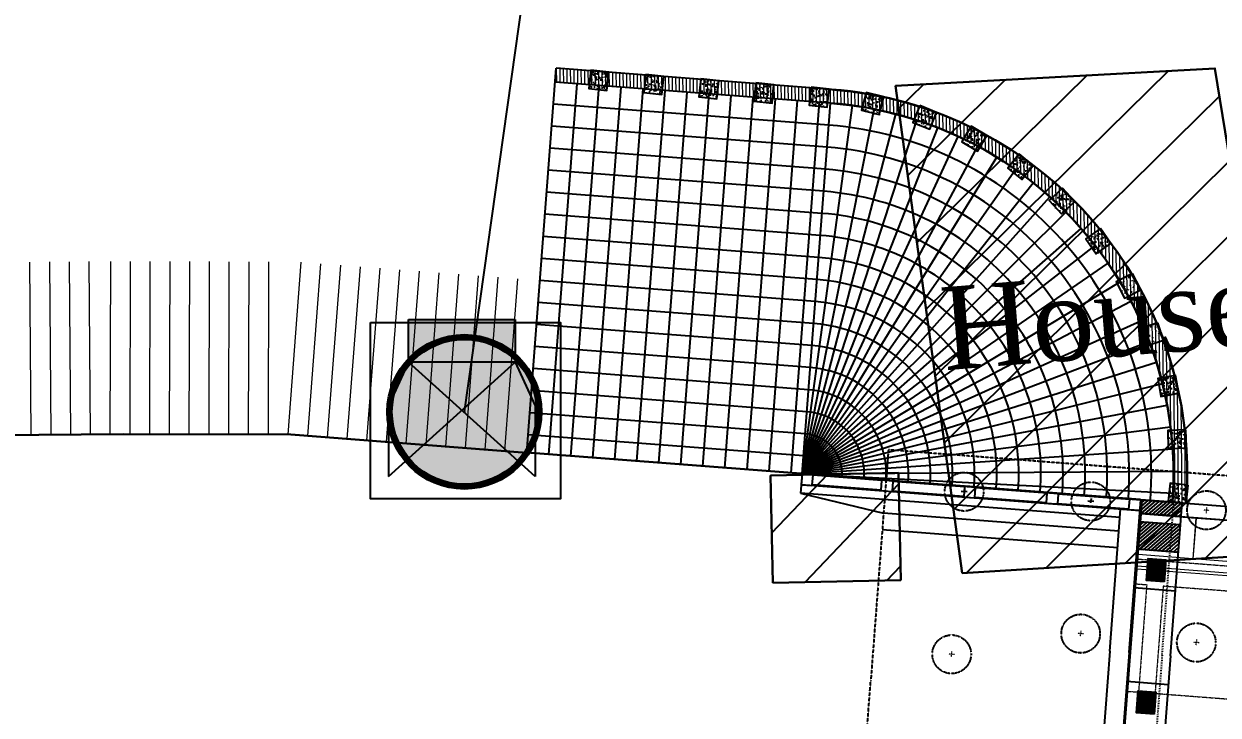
# Model space of a CAD drawing. Header units: inches. Extents: x 215676 to 3518780154, y 2761699 to 325936546.
# Drawn here: x 112945568 to 112967190, y 9474985 to 9487490 of the extents above; entities that cross this region are included whole.
import ezdxf
from ezdxf.enums import TextEntityAlignment as Align

# ---------------------------------------------------------------- set-up
doc = ezdxf.new("R2010")
doc.units = ezdxf.units.IN
doc.header["$MEASUREMENT"] = 0
for name, pattern in [('ACAD_ISO03W100', [30, 12, -18]), ('DASHED', [0.75, 0.5, -0.25]), ('DASHED2', [0.375, 0.25, -0.125]), ('HIDDEN', [9.524999999999999, 6.35, -3.175])]:
    doc.linetypes.add(name, pattern=pattern)
for name, color, linetype in [('Abutment W Line', 11, 'Continuous'), ('Bearing  peat', 11, 'Continuous'), ('BM_TBM', 1, 'Continuous'), ('Deck Slab', 11, 'Continuous'), ('ELECTRIC POLE', 1, 'Continuous'), ('Extra Line', 134, 'Continuous'), ('hatch', 65, 'Continuous'), ('Hatching', 65, 'Continuous'), ('Ralling', 6, 'Continuous'), ('RL', 1, 'Continuous'), ('Text', 7, 'Continuous')]:
    doc.layers.add(name, color=color, linetype=linetype)
for name, color, linetype, lineweight in [('Box', 30, 'Continuous', 13), ('Girder Line', 7, 'Continuous', 18), ('Pucca Road', 1, 'Continuous', 30), ('Railing', 6, 'Continuous', 15), ('Road', 7, 'Continuous', 30), ('SEMI_PUCCA', 66, 'Continuous', 30)]:
    doc.layers.add(name, color=color, linetype=linetype, lineweight=lineweight)
doc.styles.get("Standard").update_dxf_attribs({"font": 'times.ttf', "height": 1})
doc.styles.add('TR', font='times.ttf')
doc.dimstyles.get("Standard").update_dxf_attribs({"dimtxt": 0.18, "dimasz": 0.18, "dimexe": 0.18, "dimexo": 0.0625, "dimgap": 0.09, "dimtad": 0, "dimtih": 1, "dimtoh": 1, "dimdec": 4, "dimzin": 0, "dimdsep": 46, "dimtxsty": 'Standard', "dimcen": 0.09, "dimadec": 0, "dimazin": 0, "dimtfac": 1, "dimtdec": 4, "dimtofl": 0, "dimtmove": 0, "dimatfit": 3, "dimfxl": 1, "dimtolj": 1, "dimtzin": 0, "dimarcsym": 0})
pattern_1 = [(45, (113368225.4387956, 9459709.098030254), (-33.67596045400933, 33.67596045400933), [])]

# ---------------------------------------------------------------- blocks, each defined once
blk = doc.blocks.new('eeee')
at = {"layer": 'ELECTRIC POLE'}
for p, q in [((353314.0216475676, 2673551.64898157), (353315.7394676891, 2673551.64898157)), ((353314.0216475676, 2673550.959405303), (353314.0216475676, 2673551.64898157)), ((353315.7394676891, 2673551.64898157), (353315.7394676891, 2673550.959405303)), ((353314.0216475676, 2673550.959405303), (353313.699718081, 2673550.258974852)), ((353313.699718081, 2673549.118617038), (353315.7394676891, 2673550.959405303)), ((353315.7394676891, 2673550.959405303), (353314.0216475676, 2673550.959405303)), ((353316.0613971761, 2673549.118617038), (353314.0216475676, 2673550.959405303)), ((353315.7394676891, 2673550.959405303), (353316.0613971761, 2673550.258974852)), ((353313.699718081, 2673550.258974852), (353313.699718081, 2673549.118617038)), ((353316.0613971761, 2673550.258974852), (353316.0613971761, 2673549.118617038))]:
    blk.add_line(p, q, dxfattribs=at)
blk.add_solid([(353314.0216475676, 2673551.64898157), (353315.7394676891, 2673551.64898157), (353314.0216475676, 2673550.959405303), (353315.7394676891, 2673550.959405303)], dxfattribs=at)
blk = doc.blocks.new('gfffe')
at = {"true_color": 0xed1f24}
h = blk.add_hatch(dxfattribs=at)
h.set_pattern_fill('AR-CONC', color=240, angle=-3.81666561775622e-14)
h.set_pattern_definition([(49.9999999999999, (5949314.327706725, 76386.57703159499), (182.184668996004, -15.93908553890321), [19.05, -209.55]), (355, (5949314.327706725, 76386.57703159499), (-35.24342142496921, 191.0568452390352), [15.24, -167.64058417]), (100.4514446999999, (5949329.509713725, 76385.24877809499), (146.9412470903534, 175.117751912195), [16.19000879999999, -178.0902445999999]), (46.18419999999996, (5949314.327706725, 76437.37703159498), (271.0790408921299, -42.04232793272732), [28.575, -314.325]), (96.63555760999989, (5949336.917606725, 76433.87353159499), (237.4041340515032, 247.4261245977214), [24.28502314, -267.13560816]), (351.1841511699999, (5949314.327706725, 76437.37703159498), (237.4041340649772, 247.4261245855325), [22.85996707, -251.45973192]), (20.99999999999993, (5949339.727706725, 76424.67703159498), (151.6143912691324, -102.2651981870877), [19.05, -209.55]), (325.9999999999999, (5949339.727706725, 76424.67703159498), (61.80202834764719, 184.1879661223192), [15.24, -167.64]), (71.45144499999995, (5949352.362239325, 76416.15493169498), (213.4164192787162, 81.9227688859051), [16.1900088, -178.0899376]), (37.49999999999998, (5949314.327706725, 76386.57703159499), (3.088603250591873, 84.5550388731531), [0, -165.608, 0, -170.18, 0, -168.275]), (7.499999999999957, (5949314.327706725, 76386.57703159499), (66.81966251030582, 100.1805748181195), [0, -97.02799999999998, 0, -161.798, 0, -64.13499999999999]), (327.5, (5949257.685706725, 76386.57703159499), (135.5905951668714, -5.728743992673534), [0, -63.49999999999999, 0, -198.12, 0, -262.8899999999999]), (317.4999999999999, (5949232.285706725, 76386.57703159499), (148.129181386018, 25.42649103333293), [0, -82.55, 0, -131.572, 0, -186.69])])
h.paths.add_polyline_path([(5963085.189231027, 76843.61030348999), (5962756.360412356, 76832.52273693965), (5962767.447978905, 76503.69391826894), (5963096.276797577, 76514.78148481926)])
at = {"ltscale": 10}
blk.add_lwpolyline([(5962756.360412356, 76832.52273693965), (5963085.189231027, 76843.61030348999), (5963096.276797577, 76514.78148481926), (5962767.447978905, 76503.69391826894)], close=True, dxfattribs=at)
blk = doc.blocks.new('*U413')
at = {"layer": 'RL', "rotation": 270.0000000000042}
blk.add_blockref('gfffe', (-76503.60149048388, 5962767.447979578), dxfattribs=at)
blk = doc.blocks.new('*U410')
at = {"layer": 'RL', "color": 0, "linetype": 'ByBlock', "lineweight": -2, "transparency": 16777216}
for p, rotation in [((6036756.837360528, 83413.22706302395), 7.856272489801484), ((6035779.39512697, 83206.11607864437), 16.07072116551191), ((6034841.572936816, 82861.47449750605), 24.28516984122234), ((6033962.614466812, 82386.37420514347), 32.49961851693282), ((6033160.555537445, 81790.56403938947), 40.71406719264328), ((6032451.854026261, 81086.26974874071), 48.92851586835366), ((6031851.052159851, 80287.943125664), 57.14296454406424), ((6031370.478114097, 79411.96546251199), 65.35741321977476), ((6031019.993045714, 78476.31141499542), 73.57186189548518), ((6030806.788745885, 77500.18017057749), 81.7863105711956), ((6030735.240068044, 76503.60149004427), 90.00075924690609)]:
    blk.add_blockref('*U413', p, dxfattribs=dict(at, rotation=rotation))
for p in [(6037753.843259813, 83478.6939182689), (6038753.843259813, 83478.6939182689), (6039753.843259813, 83478.6939182689), (6040753.843259813, 83478.6939182689), (6041753.843259813, 83478.6939182689)]:
    blk.add_blockref('*U413', p, dxfattribs=at)
blk = doc.blocks.new('*U411')
at = {"ltscale": 10}
blk.add_line((-4.117874862132975e-13, 6725), (0.9146961398801068, 6.220588693400858e-05), dxfattribs=at)
blk = doc.blocks.new('*U412')
at = {"layer": 'RL', "color": 0, "linetype": 'ByBlock', "lineweight": -2, "transparency": 16777216}
for p, rotation in [((-414555.0744803327, -43213.31831233795), 183.4079274059825), ((-414155.3102931046, -43201.42590827367), 180), ((-415740.2582700835, -43390.864347836), 193.6317096239301), ((-415348.9523523063, -43308.20532910706), 190.2237822179475), ((-414953.4247918003, -43248.95346378005), 186.8158548119649), ((-416504.6891601285, -43625.15270842103), 200.4475644358947), ((-416125.9585843622, -43496.63817366197), 197.0396370299124), ((-416875.1105127613, -43775.95342519114), 203.8554918418771), ((-417235.9125454872, -43948.50697585123), 207.2634192478594), ((-417585.8191828983, -44142.20307741329), 210.6713466538419), ((-417923.5928841417, -44356.35667045564), 214.0792740598244), ((-418248.0390198234, -44590.21034202354), 217.4872014658067), ((-418558.0100971428, -44842.93700442801), 220.8951288717895), ((-418852.4098183154, -45113.64282046841), 224.3030562777721), ((-419130.1969579314, -45401.37036473303), 227.7109836837547), ((-419390.3890455349, -45705.1020097968), 231.1189110897373), ((-419632.0658404002, -46023.76352533993), 234.5268384957198), ((-419854.3725862158, -46356.22787745834), 237.9347659017022), ((-420056.5230341645, -46701.31921472826), 241.3426933076847), ((-420237.8022237085, -47057.81702692757), 244.750620713667), ((-420397.5690112431, -47424.46046170512), 248.1585481196495), ((-420535.2583376774, -47799.95278393115), 251.566475525632), ((-420650.3832269206, -48182.96596195688), 254.9744029316145), ((-420742.5365082065, -48572.14536456297), 258.3823303375971), ((-420811.3922561653, -48966.1145519846), 261.7902577435796), ((-420856.7069435472, -49363.48014406839), 265.1981851495621), ((-420878.320302524, -49762.83674834376), 268.6061125555447)]:
    blk.add_blockref('*U411', p, dxfattribs=dict(at, rotation=rotation))
blk = doc.blocks.new('PNAU')
at = {"layer": 'Hatching', "lineweight": 18, "true_color": 0x58ba48}
h = blk.add_hatch(dxfattribs=at)
h.set_pattern_fill('ANSI31', color=85, scale=20, angle=50)
h.set_pattern_definition([(94.99999999999984, (107366486.5575128, 9391556.134213777), (-63.25836332882584, -5.53438966447629), [])])
edge = h.paths.add_edge_path()
edge.add_line((113269771.213658, 9475034.828132046), (113264771.213658, 9475034.828132046))
edge.add_line((113264771.213658, 9475034.828132046), (113264771.213658, 9474784.828132046))
edge.add_line((113264771.213658, 9474784.828132046), (113269771.213658, 9474784.828132046))
edge.add_arc((113269773.1236258, 9468061.918721521), 6722.909681835557, 365.1539198028088, 450.0162776389096, ccw=False)
edge.add_line((113276468.8523679, 9468665.848520705), (113276722.8477286, 9468630.274228701))
edge.add_arc((113269781.490878, 9468070.983237328), 6963.852478259029, 364.6065828545248, 450.084556867013)
edge = h.paths.add_edge_path()
edge.add_line((113276722.8477285, 9468630.274228701), (113276468.8523679, 9468665.848520705))
edge.add_arc((113269771.213658, 9468059.828132045), 6725.000000031914, 360.89824209688834, 365.1701974417083, ccw=False)
edge.add_arc((113276658.5426902, 9468026.289219474), 214.314672905367, 427.466808458524, 499.5779811090106, ccw=False)
edge.add_line((113276740.6720534, 9468224.24261483), (113276722.8477285, 9468630.274228701))
edge = h.paths.add_edge_path()
edge.add_arc((113276658.5426902, 9468026.289219476), 214.3146729048316, 427.4668084584206, 499.5779811091144)
edge.add_line((113276495.3872492, 9468165.253535321), (113276496.213658, 9468059.828132046))
edge.add_line((113276496.213658, 9468059.828132046), (113276746.2136579, 9468059.828132046))
edge.add_line((113276746.2136579, 9468059.828132046), (113276740.6720534, 9468224.242614828))
at = {"layer": 'Hatching', "linetype": 'Continuous', "ltscale": 3}
h = blk.add_hatch(dxfattribs=at)
h.set_pattern_fill('ANSI31', color=256, scale=15, style=2)
h.set_pattern_definition(pattern_1)
h.paths.add_polyline_path([(113275921.213658, 9468059.828132046), (113276671.213658, 9468059.828132046), (113276671.213658, 9467809.828132046), (113275921.213658, 9467809.828132046)])
h = blk.add_hatch(dxfattribs=at)
h.set_pattern_fill('ANSI31', color=256, scale=15, style=2)
h.set_pattern_definition(pattern_1)
h.paths.add_polyline_path([(113275921.213658, 9467659.828132046), (113276671.213658, 9467659.828132046), (113276671.213658, 9467159.828132046), (113275921.213658, 9467159.828132046)])
h = blk.add_hatch(dxfattribs=at)
h.set_pattern_fill('LINE,_I', color=256, scale=8, style=2)
h.set_pattern_definition([(0, (113368375.4387956, 9459709.098030254), (0, 25.4), [])])
h.paths.add_polyline_path([(113276136.213658, 9467009.828132046), (113276296.213658, 9467009.828132046), (113276296.213658, 9466809.828132046), (113276136.213658, 9466809.828132046)])
h.paths.add_polyline_path([(113276296.213658, 9466809.828132046), (113276296.213658, 9467009.828132046), (113276456.213658, 9467009.828132046), (113276456.213658, 9466809.828132046)])
h.paths.add_polyline_path([(113276296.213658, 9466809.828132046), (113276456.213658, 9466809.828132046), (113276456.213658, 9466609.828132046), (113276296.213658, 9466609.828132046)])
h.paths.add_polyline_path([(113276296.213658, 9466609.828132046), (113276136.213658, 9466609.828132046), (113276136.213658, 9466809.828132046), (113276296.213658, 9466809.828132046)])
h = blk.add_hatch(dxfattribs=at)
h.set_pattern_fill('LINE,_I', color=256, scale=8, style=2)
h.set_pattern_definition([(0, (113368375.4387956, 9457309.098030254), (0, 25.4), [])])
h.paths.add_polyline_path([(113276136.213658, 9464609.828132046), (113276296.213658, 9464609.828132046), (113276296.213658, 9464409.828132046), (113276136.213658, 9464409.828132046)])
h.paths.add_polyline_path([(113276296.213658, 9464409.828132046), (113276296.213658, 9464609.828132046), (113276456.213658, 9464609.828132046), (113276456.213658, 9464409.828132046)])
h.paths.add_polyline_path([(113276296.213658, 9464409.828132046), (113276456.213658, 9464409.828132046), (113276456.213658, 9464209.828132046), (113276296.213658, 9464209.828132046)])
h.paths.add_polyline_path([(113276296.213658, 9464209.828132046), (113276136.213658, 9464209.828132046), (113276136.213658, 9464409.828132046), (113276296.213658, 9464409.828132046)])
at = {"ltscale": 10}
blk.add_line((113270621.213658, 9468059.828132022, -9.680661605671048e-09), (113264771.213658, 9468059.828132022, -9.680661605671048e-09), dxfattribs=at)
for radius in [6975, 6725]:
    blk.add_arc((113269771.213658, 9468059.828132046), radius, 0, 90, dxfattribs=at)
at = {"layer": 'Abutment W Line', "ltscale": 10}
blk.add_line((113270938.9050767, 9468059.828132046), (113265938.9050767, 9468059.828132046), dxfattribs=at)
at = {"layer": 'Abutment W Line', "ltscale": 5}
for p, q in [((113269771.213658, 9468059.828132046), (113269771.213658, 9467709.828132046)), ((113276671.213658, 9468059.828132046), (113275921.213658, 9468059.828132046)), ((113275921.213658, 9465284.828132046), (113275921.213658, 9468059.828132046)), ((113276671.213658, 9468059.828132046), (113275921.213658, 9468059.828132046)), ((113276671.213658, 9465284.828132046), (113276671.213658, 9468059.828132046)), ((113275571.213658, 9467709.828132046), (113269771.213658, 9467709.828132046)), ((113275571.213658, 9465284.828132046), (113275571.213658, 9467859.830775252)), ((113276671.213658, 9467809.828132046), (113275921.213658, 9467809.828132046)), ((113276671.213658, 9467659.828132046), (113275921.213658, 9467659.828132046)), ((113275571.213658, 9467459.828132046), (113271296.213658, 9467459.828132046)), ((113275571.213658, 9467159.828132046), (113271296.213658, 9467159.828132046)), ((113276671.213658, 9467159.828132046), (113275921.213658, 9467159.828132046)), ((113276671.213658, 9466459.828132046), (113275921.213658, 9466459.828132046)), ((113275571.213658, 9465284.828132046), (113275571.213658, 9458609.828132048)), ((113275921.213658, 9465284.828132046), (113275921.213658, 9458259.828132048)), ((113276671.213658, 9465284.828132046), (113276671.213658, 9458359.828132046)), ((113276671.213658, 9464759.828132046), (113275921.213658, 9464759.828132046))]:
    blk.add_line(p, q, dxfattribs=at)
at = {"layer": 'Abutment W Line', "linetype": 'ACAD_ISO03W100'}
for q in [(113276521.213658, 9468059.828132046), (113276521.213658, 9458359.828132046)]:
    blk.add_line((113276521.213658, 9465284.828132046), q, dxfattribs=at)
at = {"layer": 'Abutment W Line'}
blk.add_line((113269771.213658, 9467709.828132046), (113271296.213658, 9467459.828132046), dxfattribs=at)
at = {"layer": 'Bearing  peat', "linetype": 'Continuous'}
for points in [[(113276456.213658, 9466609.828132046), (113276136.213658, 9466609.828132046), (113276136.213658, 9467009.828132046), (113276456.213658, 9467009.828132046)], [(113276456.213658, 9464209.828132046), (113276136.213658, 9464209.828132046), (113276136.213658, 9464609.828132046), (113276456.213658, 9464609.828132046)]]:
    blk.add_lwpolyline(points, close=True, dxfattribs=at)
at = {"layer": 'Box', "linetype": 'Continuous', "lineweight": 20, "ltscale": 5}
blk.add_line((113275946.213658, 9468059.828132048), (113275946.213658, 9468059.828132048), dxfattribs=at)
for points in [[(113275951.213658, 9467804.828132048), (113276941.213658, 9467804.828132048), (113276941.213658, 9467064.828132048), (113275951.213658, 9467064.828132048)], [(113276951.213658, 9467804.828132048), (113277941.213658, 9467804.828132048), (113277941.213658, 9467064.828132048), (113276951.213658, 9467064.828132048)]]:
    blk.add_lwpolyline(points, close=True, dxfattribs=at)
at = {"layer": 'Deck Slab'}
blk.add_line((113275946.213658, 9467809.828132048), (113295946.4554113, 9467809.828132048), dxfattribs=at)
blk.add_lwpolyline([(113295059.4554113, 9458259.828132048), (113275946.213658, 9458259.828132048), (113275946.213658, 9468059.828132048), (113295946.4554113, 9468059.828132048), (113295946.4554113, 9458259.828132048), (113294418.713658, 9458259.828132048)], dxfattribs=at)
at = {"layer": 'Extra Line'}
for p, q in [((113272773.713658, 9467959.828132048), (113272668.713658, 9467959.828132048)), ((113272721.213658, 9468012.328132048), (113272721.213658, 9467932.328132048)), ((113275073.713658, 9467959.828132048), (113274968.713658, 9467959.828132048)), ((113275021.213658, 9468012.328132048), (113275021.213658, 9467932.328132048))]:
    blk.add_line(p, q, dxfattribs=at)
at = {"layer": 'Girder Line', "linetype": 'DASHED2', "lineweight": 25, "ltscale": 2}
for p, q in [((113271296.213658, 9468609.828132046), (113271296.213658, 9464409.828132046)), ((113277821.213658, 9468609.828132046), (113271296.213658, 9468609.828132046)), ((113271296.213658, 9457809.828132046), (113271296.213658, 9464409.828132046))]:
    blk.add_line(p, q, dxfattribs=at)
at = {"layer": 'Girder Line', "linetype": 'DASHED', "ltscale": 0.15}
for p, q in [((113277173.713658, 9467959.828132048), (113277068.713658, 9467959.828132048)), ((113277121.213658, 9468012.328132048), (113277121.213658, 9467907.328132048)), ((113275073.713658, 9465559.828132048), (113274968.713658, 9465559.828132048)), ((113275073.713658, 9465559.828132048), (113274968.713658, 9465559.828132048)), ((113275021.213658, 9465612.328132048), (113275021.213658, 9465559.828132048)), ((113275021.213658, 9465507.328132048), (113275021.213658, 9465559.828132048)), ((113277173.713658, 9465559.828132048), (113277068.713658, 9465559.828132048)), ((113277173.713658, 9465559.828132048), (113277068.713658, 9465559.828132048)), ((113277121.213658, 9465612.328132048), (113277121.213658, 9465559.828132048)), ((113277121.213658, 9465507.328132048), (113277121.213658, 9465559.828132048)), ((113272773.713658, 9465009.828132046), (113272668.713658, 9465009.828132046)), ((113272773.713658, 9465009.828132046), (113272668.713658, 9465009.828132046)), ((113272721.213658, 9464963.246075165), (113272721.213658, 9465062.328132046))]:
    blk.add_line(p, q, dxfattribs=at)
at = {"layer": 'Girder Line', "linetype": 'HIDDEN', "ltscale": 0.15}
for p, q in [((113275946.213658, 9466984.828132048), (113295946.4554113, 9466984.828132048)), ((113275946.213658, 9466534.828132048), (113276146.213658, 9466534.828132048)), ((113276146.213658, 9466534.828132048), (113276146.213658, 9464584.828132048)), ((113276446.213658, 9466534.828132048), (113282879.213658, 9466534.828132048)), ((113276446.213658, 9466534.828132048), (113276446.213658, 9464584.828132048)), ((113275946.213658, 9464584.828132048), (113276146.213658, 9464584.828132048)), ((113275946.213658, 9462159.828132048), (113275946.213658, 9464459.828132048)), ((113276446.213658, 9464584.828132048), (113282879.213658, 9464584.828132048))]:
    blk.add_line(p, q, dxfattribs=at)
at = {"layer": 'Girder Line', "linetype": 'DASHED2', "lineweight": 25, "ltscale": 2}
for centre in [(113272721.213658, 9467959.828132048), (113275021.213658, 9467959.828132048), (113277121.213658, 9467959.828132048), (113275021.213658, 9465559.828132048), (113277121.213658, 9465559.828132048), (113272721.213658, 9465009.828132046)]:
    blk.add_circle(centre, 350, dxfattribs=at)
at = {"layer": 'Railing', "linetype": 'Continuous', "lineweight": 20, "ltscale": 5}
for p, q in [((113275946.213658, 9466859.828132048), (113295946.4554113, 9466859.828132048)), ((113275946.213658, 9466809.828132048), (113295946.4554113, 9466809.828132048))]:
    blk.add_line(p, q, dxfattribs=at)
at = {"layer": 'Ralling'}
for p, q in [((113275909.213658, 9468059.828132046), (113269771.213658, 9468059.828132046)), ((113269771.213658, 9468059.828132046), (113275921.213658, 9468059.828132046)), ((113271221.213658, 9468047.831045331), (113269971.213658, 9468047.828132046)), ((113272721.213658, 9468047.830775252), (113271421.213658, 9468047.830775252)), ((113274221.213658, 9468047.828132046), (113272921.213658, 9468047.830775252)), ((113275721.213658, 9468047.828132046), (113274421.213658, 9468047.828132046)), ((113275921.213658, 9467859.830775252), (113269771.213658, 9467859.830775252)), ((113271221.2133879, 9467871.831045326), (113269971.213658, 9467871.828132046)), ((113272721.213658, 9467871.830775252), (113271421.213658, 9467871.830775252)), ((113274221.213658, 9467871.828132046), (113272921.213658, 9467871.830775252)), ((113275721.213658, 9467871.828132046), (113274421.213658, 9467871.828132046))]:
    blk.add_line(p, q, dxfattribs=at)
for points in [[(113269783.213658, 9467859.828132046), (113269959.213658, 9467859.828132046), (113269971.213658, 9467871.828132046), (113269971.213658, 9468047.828132046), (113269959.213658, 9468059.828132046), (113269783.213658, 9468059.828132046), (113269771.213658, 9468047.828132046), (113269771.213658, 9467871.828132046)], [(113271409.213658, 9467859.830775252), (113271233.213658, 9467859.830775252), (113271221.213658, 9467871.830775252), (113271221.213658, 9468047.830775252), (113271233.213658, 9468059.830775252), (113271409.213658, 9468059.830775252), (113271421.213658, 9468047.830775252), (113271421.213658, 9467871.830775252)], [(113272733.213658, 9467859.830775252), (113272909.213658, 9467859.830775252), (113272921.213658, 9467871.830775252), (113272921.213658, 9468047.830775252), (113272909.213658, 9468059.830775252), (113272733.213658, 9468059.830775252), (113272721.213658, 9468047.830775252), (113272721.213658, 9467871.830775252)], [(113274409.213658, 9467859.828132046), (113274233.213658, 9467859.828132046), (113274221.213658, 9467871.828132046), (113274221.213658, 9468047.828132046), (113274233.213658, 9468059.828132046), (113274409.213658, 9468059.828132046), (113274421.213658, 9468047.828132046), (113274421.213658, 9467871.828132046)], [(113275909.213658, 9467859.828132046), (113275733.213658, 9467859.828132046), (113275721.213658, 9467871.828132046), (113275721.213658, 9468047.828132046), (113275733.213658, 9468059.828132046), (113275909.213658, 9468059.828132046), (113275921.213658, 9468047.828132046), (113275921.213658, 9467871.828132046)]]:
    blk.add_lwpolyline(points, close=True, dxfattribs=at)
at = {"layer": 'RL', "ltscale": 0.5}
for p, q in [((113264771.213658, 9468059.828132046), (113264771.213658, 9475034.828132046)), ((113265171.213658, 9468059.828132046), (113265171.213658, 9474784.828132046)), ((113265571.213658, 9468059.828132046), (113265571.213658, 9474784.828132046)), ((113265971.213658, 9468059.828132046), (113265971.213658, 9474784.828132046)), ((113266371.213658, 9468059.828132046), (113266371.213658, 9474784.828132046)), ((113266771.213658, 9468059.828132046), (113266771.213658, 9474784.828132046)), ((113267171.213658, 9468059.828132046), (113267171.213658, 9474784.828132046)), ((113267571.213658, 9468059.828132046), (113267571.213658, 9474784.828132046)), ((113267971.213658, 9468059.828132046), (113267971.213658, 9474784.828132046)), ((113268371.213658, 9468059.828132046), (113268371.213658, 9474784.828132046)), ((113268771.213658, 9468059.828132046), (113268771.213658, 9474784.828132046)), ((113269171.213658, 9468059.828132046), (113269171.213658, 9474784.828132046)), ((113269571.213658, 9468059.828132046), (113269571.213658, 9474784.828132046)), ((113265938.9050767, 9468059.735703822), (113264771.213658, 9468059.752597503))]:
    blk.add_line(p, q, dxfattribs=at)
for points in [[(113276746.2136574, 9468059.735703822, 0.4142174436114363), (113269771.213658, 9475034.828132046), (113264771.213658, 9475034.828132046)], [(113276496.2136574, 9468059.739016661, 0.4142174436114359), (113269771.213658, 9474784.828132046), (113264771.213658, 9474784.828132046)], [(113276096.2136574, 9468059.744317206, 0.4142174436114373), (113269771.213658, 9474384.828132046), (113264771.213658, 9474384.828132046)], [(113275696.2136575, 9468059.749617748, 0.4142174436114366), (113269771.213658, 9473984.828132046), (113264771.213658, 9473984.828132046)], [(113275296.2136575, 9468059.754918292, 0.4142174436114348), (113269771.213658, 9473584.828132046), (113264771.213658, 9473584.828132046)], [(113274896.2136575, 9468059.760218835, 0.4142174436114356), (113269771.213658, 9473184.828132046), (113264771.213658, 9473184.828132046)], [(113274496.2136576, 9468059.765519379, 0.414217443611434), (113269771.213658, 9472784.828132046), (113264771.213658, 9472784.828132046)], [(113274096.2136576, 9468059.770819923, 0.4142174436114354), (113269771.213658, 9472384.828132046), (113264771.213658, 9472384.828132046)], [(113273696.2136576, 9468059.776120465, 0.4142174436114333), (113269771.213658, 9471984.828132046), (113264771.213658, 9471984.828132046)], [(113273296.2136577, 9468059.78142101, 0.414217443611435), (113269771.213658, 9471584.828132046), (113264771.213658, 9471584.828132046)], [(113272896.2136577, 9468059.786721552, 0.414217443611431), (113269771.213658, 9471184.828132046), (113264771.213658, 9471184.828132046)], [(113272496.2136578, 9468059.792022096, 0.4142174436114337), (113269771.213658, 9470784.828132046), (113264771.213658, 9470784.828132046)], [(113272096.2136578, 9468059.797322638, 0.414217443611429), (113269771.213658, 9470384.828132046), (113264771.213658, 9470384.828132046)], [(113271696.2136578, 9468059.802623183, 0.4142174436114323), (113269771.213658, 9469984.828132046), (113264771.213658, 9469984.828132046)], [(113271296.2136579, 9468059.807923725, 0.414217443611436), (113269771.213658, 9469584.828132046), (113264771.213658, 9469584.828132046)], [(113270896.2136579, 9468059.81322427, 0.414217443611429), (113269771.213658, 9469184.828132046), (113264771.213658, 9469184.828132046)], [(113270496.2136579, 9468059.818524811, 0.4142174436114319), (113269771.213658, 9468784.828132046), (113264771.213658, 9468784.828132046)], [(113270096.213658, 9468059.823825356, 0.4142174436113963), (113269771.213658, 9468384.828132046), (113264771.213658, 9468384.828132046)]]:
    blk.add_lwpolyline(points, format="xyb", dxfattribs=at)
at = {"layer": 'RL', "extrusion": (0, 0, -1), "zscale": -1}
blk.add_blockref('*U410', (-119307481.4537254, 9391556.134213777), dxfattribs=at)
at = {"layer": 'RL', "ltscale": 0.5, "xscale": -1}
blk.add_blockref('*U412', (112855615.9033649, 9517986.254040321), dxfattribs=at)
blk = doc.blocks.new('*U400')
at = {"layer": 'hatch', "lineweight": 0}
blk.add_lwpolyline([(400.056786412221, -0.005787857642715721), (400.0000000079652, -3125.081321579632)], dxfattribs=at)
blk = doc.blocks.new('*U401')
at = {"layer": 'Road', "color": 0, "linetype": 'ByBlock', "lineweight": -2, "transparency": 16777216}
for p, rotation in [((112946101.5759725, 9480058.60376402, 3468), 180.4324108276587), ((112946459.2795423, 9480061.303401493, 3468), 180.4324108276587), ((112946816.9831121, 9480064.003038963, 3468), 180.4324108276587), ((112947174.6866819, 9480066.702676436, 3468), 180.4324108276587), ((112947532.3942402, 9480067.723515518, 3468), 179.8398399342152), ((112947890.1065996, 9480066.723592231, 3468), 179.8398399342152), ((112948247.8189589, 9480065.723668944, 3468), 179.8398399342152), ((112948605.5313183, 9480064.723745655, 3468), 179.8398399342152), ((112948963.2436777, 9480063.723822368, 3468), 179.8398399342152), ((112949320.956037, 9480062.72389908, 3468), 179.8398399342152), ((112949678.6683964, 9480061.723975793, 3468), 179.8398399342152), ((112950036.3807558, 9480060.724052504, 3468), 179.8398399342152), ((112950394.0931151, 9480059.724129217, 3468), 179.8398399342152), ((112950750.7812155, 9480032.860122744, 3468), 175.62452127921), ((112951107.4524138, 9480005.56931555, 3468), 175.62452127921), ((112951464.1236122, 9479978.27850836, 3468), 175.62452127921), ((112951820.7948105, 9479950.987701168, 3468), 175.62452127921), ((112952177.4660089, 9479923.696893975, 3468), 175.62452127921), ((112952534.1372072, 9479896.406086784, 3468), 175.62452127921), ((112952890.8084056, 9479869.115279593, 3468), 175.62452127921), ((112953247.4796039, 9479841.8244724, 3468), 175.62452127921), ((112953604.1508023, 9479814.533665208, 3468), 175.62452127921), ((112953960.8220006, 9479787.242858017, 3468), 175.62452127921), ((112954317.493199, 9479759.952050824, 3468), 175.62452127921), ((112954674.1643973, 9479732.661243632, 3468), 175.62452127921)]:
    blk.add_blockref('*U400', p, dxfattribs=dict(at, rotation=rotation))

msp = doc.modelspace()

# ---------------------------------------------------------------- hatches: boundary and pattern name
at = {"layer": 'BM_TBM', "ltscale": 0.2}
h = msp.add_hatch(color=2, dxfattribs=at)
h.set_gradient(color1=(255, 255, 0), color2=(255, 255, 92), one_color=1, tint=0.6800000071525574)
edge = h.paths.add_edge_path()
edge.add_ellipse((112953542.7539271, 9480471.897827148), major_axis=(941.6691610913823, 941.6691610913823), ratio=0.9999999985270128, start_angle=0, end_angle=360)
h = msp.add_hatch(color=2, dxfattribs=at)
h.set_gradient(color1=(255, 255, 0), color2=(255, 255, 92), one_color=1, tint=0.6800000071525574)
edge = h.paths.add_edge_path()
edge.add_ellipse((112953542.7539271, 9480471.897827148), major_axis=(941.6691610913823, 941.6691610913823), ratio=0.9999999985270128, start_angle=0, end_angle=360)
at = {"layer": 'SEMI_PUCCA', "lineweight": 25, "ltscale": 0.2}
h = msp.add_hatch(dxfattribs=at)
h.set_pattern_fill('ANSI31', color=256, scale=7867.43620184867)
h.set_pattern_definition([(45, (-659396366.2460881, -2491106631.102173), (-695.3896861099662, 695.3896861099663), [])])
h.paths.add_polyline_path([(112961351.399496, 9486368.41755104), (112962558.6348017, 9477549.682912827), (112968559.0845851, 9477918.69858551), (112967131.7362117, 9486685.726480484)])
h.paths.add_polyline_path([(112961444.1046809, 9477427.926527023), (112961402.5685939, 9479366.797401428), (112959087.3560694, 9479317.199001312), (112959128.8921717, 9477378.328126907)])
h.paths.add_polyline_path([(112961629.4630641, 9511346.637115479), (112961629.4630641, 9517876.822008133), (112946800.8889674, 9517876.822008133), (112946800.8889674, 9511346.637115479)])
h.paths.add_polyline_path([(112961897.6524664, 9480788.496566389), (112968284.4491636, 9481305.829104695), (112968103.1863198, 9483543.633314569), (112961716.3896226, 9483026.300776262)], flags=25)
h.paths.add_polyline_path([(112952123.1114627, 9513453.991741294), (112958530.8259544, 9513453.991741294), (112958530.8259544, 9515699.125122694), (112952123.1114627, 9515699.125122694)], flags=24)

# ---------------------------------------------------------------- linework, layer by layer
at = {"layer": 'BM_TBM', "elevation": -8574.184627298233}
msp.add_lwpolyline([(112951842.5875911, 9482090.459415436), (112955285.5671748, 9482090.459415436), (112955285.5671748, 9478895.163635254), (112951842.5875911, 9478895.163635254)], close=True, dxfattribs=at)
at = {"layer": 'BM_TBM'}
for major_axis, ratio, start_param, end_param in [((941.6691610913823, 941.6691610913823), 0.9999999985270126, 5.497787143045644, 11.78097245022523), ((941.6691610913823, 941.6691610913823), 0.9999999985270126, 5.497787143045644, 11.78097245022523), ((-987.5904524701356, 987.5904524701365), 0.9999999992006499, 3.926990817386916, 10.2101761245665), ((-987.5904524701356, 987.5904524701365), 0.9999999992006499, 3.926990817386916, 10.2101761245665), ((972.2833554080814, 972.2833554080814), 0.999999998828293, 5.497787143196285, 11.78097245037587), ((972.2833554080814, 972.2833554080814), 0.999999998828293, 5.497787143196285, 11.78097245037587), ((956.9762582384941, 956.9762582384941), 0.9999999986687579, 5.497787143116517, 11.7809724502961), ((956.9762582384941, 956.9762582384941), 0.9999999986687579, 5.497787143116517, 11.7809724502961), ((-926.3620634861194, 926.3620634861194), 0.9999999998729082, 3.926990817050788, 10.21017612423037), ((-926.3620634861194, 926.3620634861194), 0.9999999998729082, 3.926990817050788, 10.21017612423037)]:
    msp.add_ellipse((112953542.7539271, 9480471.897827148, 3358), major_axis=major_axis, ratio=ratio, start_param=start_param, end_param=end_param, dxfattribs=at)
msp.add_point((112953542.7539271, 9480471.897827148, 3358), dxfattribs=at)
msp.add_point((112953542.7539271, 9480471.897827148, 3358), dxfattribs=at)
at = {"layer": 'Pucca Road', "ltscale": 0.5, "elevation": 3468}
msp.add_lwpolyline([(112918647.4493377, 9478307.150973082), (112922161.1333273, 9478703.837805536), (112924520.5997826, 9478941.644924525), (112927909.8887772, 9479243.226792026), (112930904.3811806, 9479470.53885822), (112932834.6982585, 9479597.65571385), (112935132.1810203, 9479729.154142322), (112938347.9987513, 9479877.139051218), (112940607.7221407, 9479955.987047447), (112943234.2744074, 9480021.589234458), (112945068.1549347, 9480050.804394953), (112947370.0703938, 9480068.177263873), (112950399.9001429, 9480059.70789667), (112954674.1643973, 9479732.661243632)], dxfattribs=at)
at = {"layer": 'Road', "lineweight": 0, "elevation": 3468}
msp.add_lwpolyline([(112950420.8328534, 9480058.105919225, 0.03227923734057953), (112918647.4493377, 9478307.150973082)], format="xyb", dxfattribs=at)
at = {"layer": 'SEMI_PUCCA', "lineweight": 30}
for points in [[(112962558.6348017, 9477549.682912827), (112961351.399496, 9486368.41755104), (112967131.7362117, 9486685.726480484), (112968559.0845851, 9477918.69858551)], [(112959128.8921717, 9477378.328126907), (112959087.3560694, 9479317.199001312), (112961402.5685939, 9479366.797401428), (112961444.1046809, 9477427.926527023)]]:
    msp.add_lwpolyline(points, close=True, dxfattribs=at)

# ---------------------------------------------------------------- block references
at = {"layer": 'Road', "lineweight": 0, "rotation": 355.6245212791474}
msp.add_blockref('PNAU', (-702328.1499806764, 8680498.179746898, 3468), dxfattribs=at)
at = {"layer": 'Road', "lineweight": 0}
msp.add_blockref('*U401', (0, 0), dxfattribs=at)
at = {"layer": 'Text', "xscale": 1123.915077434745, "yscale": 1123.915077434745, "zscale": 1123.915077434745}
msp.add_blockref('eeee', (-284142425.5868627, -2995362864.487382, -3.045521168587584e-07), dxfattribs=at)

# ---------------------------------------------------------------- texts
at = {"layer": 'Text', "style": 'TR'}
msp.add_text('House', height=1500, rotation=4.630866011394349, dxfattribs=at).set_placement((112962177.4126643, 9481969.40838623), align=Align.MIDDLE_LEFT)

# ---------------------------------------------------------------- leaders
msp.add_leader([(112953542.7539271, 9480471.897827148, -13248.58462729823), (112956383.9522761, 9500572.186946869, -13248.58462729823)], dimstyle='Standard', override={"dimgap": 0.09, "dimtad": 0})

doc.saveas('drawing.dxf')
